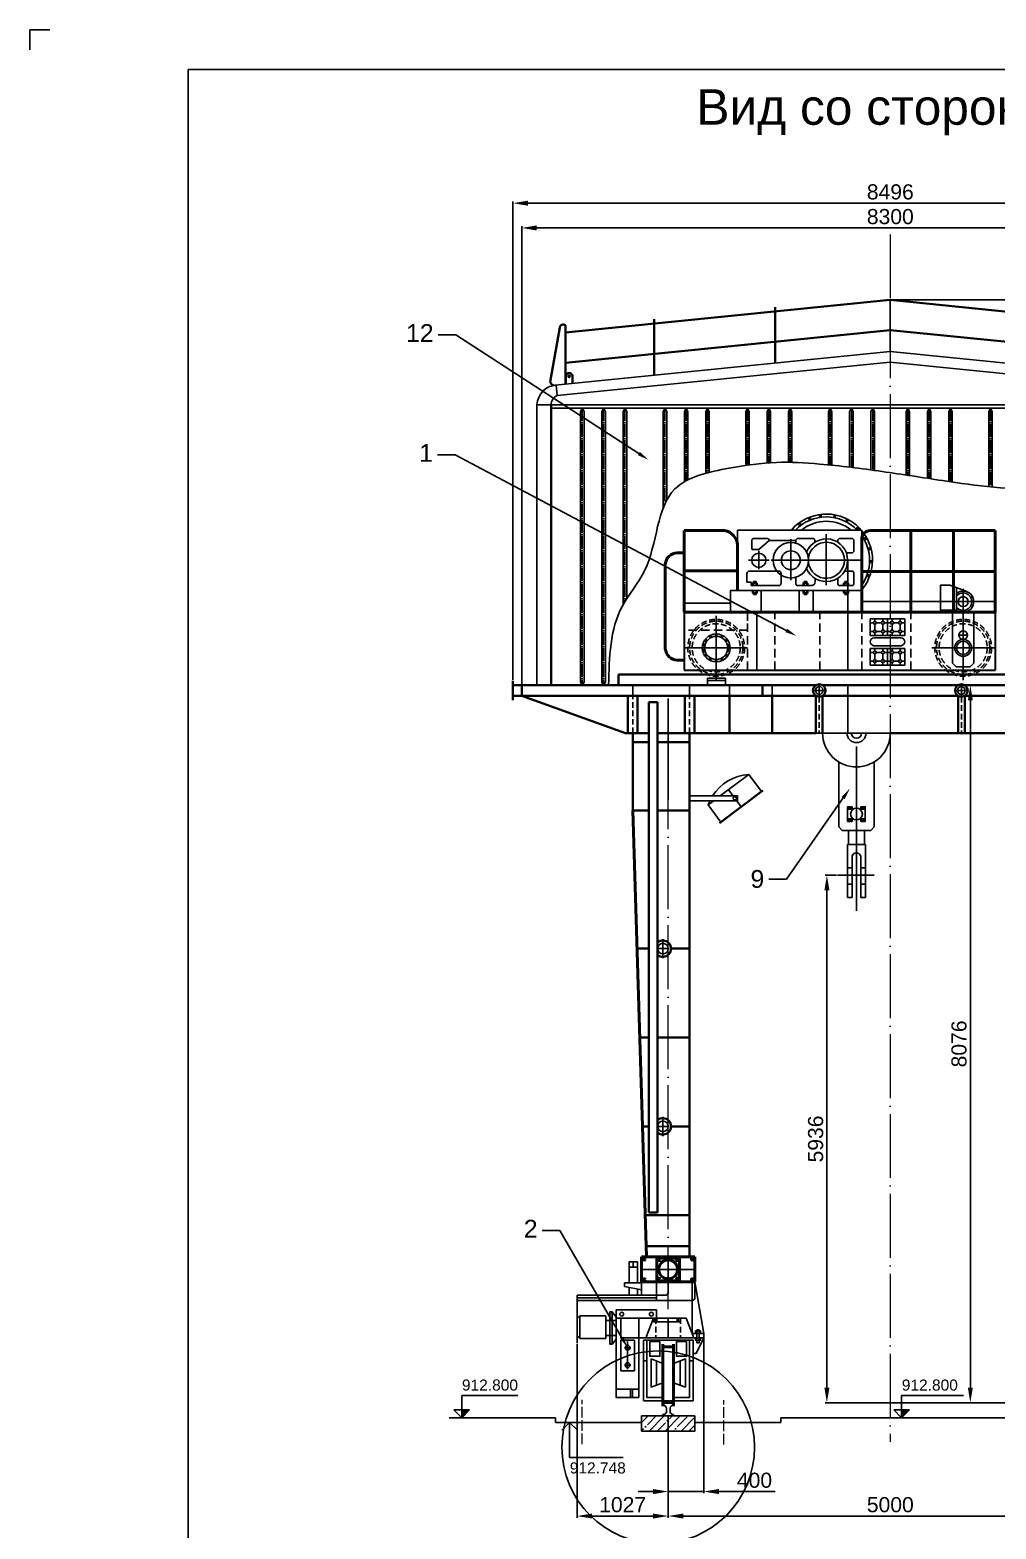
# Model space of a CAD drawing. Header units: millimetres. Extents: x 155577 to 993706, y -295114 to -113927.
# Drawn here: x 250467 to 261342, y -271843 to -254971 of the extents above; entities that cross this region are included whole.
import ezdxf
from ezdxf import colors
from ezdxf.entities.mleader import LeaderData, LeaderLine
from ezdxf.math import Vec2, Vec3

# ---------------------------------------------------------------- set-up
doc = ezdxf.new("R2010")
doc.units = ezdxf.units.MM
doc.linetypes.add('ACAD_ISO04W100', pattern=[30, 24, -3, 0, -3])
doc.linetypes.add('штриховая2', pattern=[9.525, 6.35, -3.175])
doc.layers.add('ось', color=160, linetype='Continuous', lineweight=15)
doc.layers.add('размер', color=84, linetype='Continuous', lineweight=18)
doc.styles.get("Standard").update_dxf_attribs({"font": 'arial.ttf'})
doc.dimstyles.new('ISO-25', dxfattribs={"dimtxt": 170, "dimasz": 170, "dimexe": 20, "dimexo": 10, "dimgap": 40, "dimtad": 1, "dimtxsty": 'Standard', "dimcen": 2.5, "dimadec": 0, "dimazin": 0, "dimtfac": 1, "dimtmove": 0, "dimatfit": 3, "dimfxl": 0, "dimarcsym": 0})

# ---------------------------------------------------------------- blocks, each defined once
blk = doc.blocks.new('дв подъема')
at = {"lineweight": 30}
for p, q in [((122613, 19245), (124007, 19245)), ((122613, 18565), (122613, 19245)), ((124013, 19237), (124013, 18565)), ((122533, 18565), (122533, 18325)), ((124013, 18565), (122613, 18565)), ((122878, 18565), (122878, 18325)), ((123307, 18565), (123307, 18325)), ((123465, 18565), (123465, 18325)), ((124013, 18325), (124013, 18565)), ((122533, 18325), (124013, 18325))]:
    blk.add_line(p, q, dxfattribs=at)
for p, q in [((122773, 19128), (122773, 19036)), ((122949, 19149), (122793, 19149)), ((122853, 19027), (122970, 19128)), ((122970, 19128), (122970, 19136)), ((123268, 19128), (122970, 19128)), ((123213, 19144), (123213, 18682)), ((123268, 19128), (123268, 19097)), ((123462, 19151), (123292, 19151)), ((123485, 19108), (123485, 19128)), ((123613, 19197), (123613, 18625)), ((123742, 19108), (123742, 19128)), ((123765, 19151), (123900, 19151)), ((123924, 19128), (123924, 19011)), ((122968, 18905), (122737, 18905)), ((122781, 19027), (122853, 19027)), ((122853, 19012), (122853, 18803)), ((124013, 18905), (122992, 18905)), ((123900, 18987), (123839, 18987)), ((122718, 18657), (122718, 18755)), ((123079, 18783), (122748, 18783)), ((123103, 18643), (123103, 18759)), ((123900, 18783), (123820, 18783)), ((123924, 18643), (123924, 18759)), ((122613, 18565), (122533, 18565)), ((122767, 18657), (122718, 18657)), ((122767, 18619), (122767, 18657)), ((122767, 18619), (123079, 18619)), ((123268, 18643), (123268, 18712)), ((123447, 18619), (123292, 18619)), ((123487, 18662), (123487, 18701)), ((123742, 18643), (123742, 18702)), ((123765, 18619), (123900, 18619))]:
    blk.add_line(p, q)
for points in [[(122836, 18647), (122781, 18647), (122781, 18619), (122836, 18619)], [(122836, 18565), (122781, 18565), (122781, 18537), (122836, 18537)], [(123406, 18647), (123351, 18647), (123351, 18619), (123406, 18619)], [(123406, 18565), (123351, 18565), (123351, 18537), (123406, 18537)], [(123863, 18647), (123808, 18647), (123808, 18619), (123863, 18619)], [(123863, 18565), (123808, 18565), (123808, 18537), (123863, 18537)]]:
    blk.add_lwpolyline(points, close=True)
for points in [[(122822, 18619), (122822, 18665), (122795, 18665), (122795, 18619)], [(122795, 18565), (122795, 18520), (122822, 18520), (122822, 18565)], [(123392, 18619), (123392, 18665), (123365, 18665), (123365, 18619)], [(123365, 18565), (123365, 18520), (123392, 18520), (123392, 18565)], [(123849, 18619), (123849, 18665), (123822, 18665), (123822, 18619)], [(123822, 18565), (123822, 18520), (123849, 18520), (123849, 18565)]]:
    blk.add_lwpolyline(points)
for centre, radius in [((123546, 19404), 10.5), ((123707, 19399), 10.5), ((123314, 19308), 10.5), ((123427, 19369), 10.5), ((123846, 19352), 10.5), ((123964, 19264), 10.5), ((123213, 18905), 200), ((124053, 19150), 10.5), ((122853, 18905), 80), ((123213, 18905), 106), ((124100, 19034), 10.5), ((124119, 18889), 10.5), ((124088, 18730), 10.5)]:
    blk.add_circle(centre, radius)
for centre, radius, start, end in [((123613, 18905), 520, 320.2849, 139.1678), ((123613, 18905), 487, 44.3085, 135.6915), ((123613, 18905), 439, 50.7184, 129.2816), ((122798, 19125), 25, 102.8765, 172.6784), ((122947, 19122), 26.7, 31.5106, 86.3998), ((123294, 19126), 25.3, 94.3606, 176.3233), ((123613, 18905), 240, 202.3316, 157.6684), ((123613, 18905), 203, 186.9321, 173.0679), ((123460, 19126), 25.3, 3.6767, 85.6394), ((123767, 19126), 25.3, 94.3606, 176.3233), ((123898, 19126), 25.3, 3.6767, 85.6394), ((123613, 18905), 487, 325.2644, 34.7356), ((122784, 19038), 11.2, 192.1008, 254.6833), ((123898, 19013), 25.3, 274.3606, 356.3233), ((122749, 18752), 31, 91.9626, 174.6968), ((123077, 18758), 25.3, 3.6767, 94.3606), ((123898, 18758), 25.3, 3.6767, 94.3606), ((123077, 18644), 25.3, 274.3606, 356.3233), ((123294, 18644), 25.3, 183.6767, 265.6394), ((123446, 18660), 40.7, 271.5182, 2.7043), ((123767, 18644), 25.3, 183.6767, 265.6394), ((123898, 18644), 25.3, 274.3606, 356.3233)]:
    blk.add_arc(centre, radius, start, end)
blk = doc.blocks.new('*D74')
at = {"layer": 'Defpoints', "color": 0, "transparency": 16777216}
for p in [(260152, -258009), (264947, -258009), (263428, -270421)]:
    blk.add_point(p, dxfattribs=at)
at = {"layer": 'размер', "color": 0, "lineweight": -2, "transparency": 16777216}
for p, q in [((260162, -258009), (264967, -258009)), ((264947, -270251), (264947, -258179)), ((263438, -270421), (264967, -270421))]:
    blk.add_line(p, q, dxfattribs=at)
at = {"layer": 'размер', "color": 0, "transparency": 16777216}
for points in [[(264919, -258179), (264975, -258179), (264947, -258009)], [(264919, -270251), (264975, -270251), (264947, -270421)]]:
    blk.add_solid(points, dxfattribs=at)
at = {"layer": 'размер', "color": 0, "transparency": 16777216, "insert": (264822, -264215), "char_height": 170, "attachment_point": 5, "rotation": 90}
blk.add_mtext('12412', dxfattribs=at)
blk = doc.blocks.new('*D75')
at = {"layer": 'Defpoints', "color": 0, "transparency": 16777216}
for p in [(260914, -262345), (261053, -270421), (264250, -270421)]:
    blk.add_point(p, dxfattribs=at)
at = {"layer": 'размер', "color": 0, "lineweight": -2, "transparency": 16777216}
for p, q in [((260924, -262345), (261073, -262345)), ((261053, -262515), (261053, -270251)), ((264240, -270421), (261033, -270421))]:
    blk.add_line(p, q, dxfattribs=at)
at = {"layer": 'размер', "color": 0, "transparency": 16777216}
for points in [[(261025, -262515), (261081, -262515), (261053, -262345)], [(261025, -270251), (261081, -270251), (261053, -270421)]]:
    blk.add_solid(points, dxfattribs=at)
at = {"layer": 'размер', "color": 0, "transparency": 16777216, "insert": (260926, -266383), "char_height": 170, "attachment_point": 5, "rotation": 90}
blk.add_mtext('8076', dxfattribs=at)
blk = doc.blocks.new('*D76')
at = {"layer": 'Defpoints', "color": 0, "transparency": 16777216}
for p in [(259557, -264485), (259438, -270421), (262593, -270421)]:
    blk.add_point(p, dxfattribs=at)
at = {"layer": 'размер', "color": 0, "lineweight": -2, "transparency": 16777216}
for p, q in [((259547, -264485), (259418, -264485)), ((259438, -264655), (259438, -270251)), ((262583, -270421), (259418, -270421))]:
    blk.add_line(p, q, dxfattribs=at)
at = {"layer": 'размер', "color": 0, "transparency": 16777216}
for points in [[(259410, -264655), (259467, -264655), (259438, -264485)], [(259410, -270251), (259467, -270251), (259438, -270421)]]:
    blk.add_solid(points, dxfattribs=at)
at = {"layer": 'размер', "color": 0, "transparency": 16777216, "insert": (259312, -267453), "char_height": 170, "attachment_point": 5, "rotation": 90}
blk.add_mtext('5936', dxfattribs=at)
blk = doc.blocks.new('*D77')
at = {"layer": 'Defpoints', "color": 0, "transparency": 16777216}
for p in [(258052, -269691), (257652, -270571), (258052, -271421)]:
    blk.add_point(p, dxfattribs=at)
at = {"layer": 'размер', "color": 0, "lineweight": -2, "transparency": 16777216}
for p, q in [((258052, -269701), (258052, -271441)), ((257652, -270581), (257652, -271441)), ((257482, -271421), (257312, -271421)), ((257652, -271421), (258052, -271421)), ((258222, -271421), (258854, -271421))]:
    blk.add_line(p, q, dxfattribs=at)
at = {"layer": 'размер', "color": 0, "transparency": 16777216}
for points in [[(257482, -271393), (257482, -271450), (257652, -271421)], [(258222, -271393), (258222, -271450), (258052, -271421)]]:
    blk.add_solid(points, dxfattribs=at)
at = {"layer": 'размер', "color": 0, "transparency": 16777216, "insert": (258623, -271295), "char_height": 170, "attachment_point": 5}
blk.add_mtext('400', dxfattribs=at)
blk = doc.blocks.new('*D56')
at = {"layer": 'Defpoints', "color": 0, "transparency": 16777216}
for p in [(256625, -269749), (257652, -270571), (256625, -271697)]:
    blk.add_point(p, dxfattribs=at)
at = {"layer": 'размер', "color": 0, "lineweight": -2, "transparency": 16777216}
for p, q in [((256625, -269759), (256625, -271717)), ((257652, -270581), (257652, -271717)), ((257482, -271697), (256795, -271697))]:
    blk.add_line(p, q, dxfattribs=at)
at = {"layer": 'размер', "color": 0, "transparency": 16777216}
for points in [[(256795, -271669), (256795, -271725), (256625, -271697)], [(257482, -271669), (257482, -271725), (257652, -271697)]]:
    blk.add_solid(points, dxfattribs=at)
at = {"layer": 'размер', "color": 0, "transparency": 16777216, "insert": (257139, -271570), "char_height": 170, "attachment_point": 5}
blk.add_mtext('1027', dxfattribs=at)
blk = doc.blocks.new('*D78')
at = {"layer": 'Defpoints', "color": 0, "transparency": 16777216}
for p in [(262652, -270571), (257652, -271399), (262652, -271697)]:
    blk.add_point(p, dxfattribs=at)
at = {"layer": 'размер', "color": 0, "lineweight": -2, "transparency": 16777216}
for p, q in [((262652, -270581), (262652, -271717)), ((257652, -271409), (257652, -271717)), ((257822, -271697), (262482, -271697))]:
    blk.add_line(p, q, dxfattribs=at)
at = {"layer": 'размер', "color": 0, "transparency": 16777216}
for points in [[(257822, -271669), (257822, -271725), (257652, -271697)], [(262482, -271669), (262482, -271725), (262652, -271697)]]:
    blk.add_solid(points, dxfattribs=at)
at = {"layer": 'размер', "color": 0, "transparency": 16777216, "insert": (260152, -271570), "char_height": 170, "attachment_point": 5}
blk.add_mtext('5000', dxfattribs=at)
blk = doc.blocks.new('*D57')
at = {"layer": 'Defpoints', "color": 0, "transparency": 16777216}
for p in [(264400, -256920), (255904, -262295), (264400, -262295)]:
    blk.add_point(p, dxfattribs=at)
at = {"layer": 'размер', "color": 0, "lineweight": -2, "transparency": 16777216}
for p, q in [((255904, -262285), (255904, -256900)), ((256074, -256920), (264230, -256920)), ((264400, -262285), (264400, -256900))]:
    blk.add_line(p, q, dxfattribs=at)
at = {"layer": 'размер', "color": 0, "transparency": 16777216}
for points in [[(256074, -256892), (256074, -256949), (255904, -256920)], [(264230, -256892), (264230, -256949), (264400, -256920)]]:
    blk.add_solid(points, dxfattribs=at)
at = {"layer": 'размер', "color": 0, "transparency": 16777216, "insert": (260152, -256794), "char_height": 170, "attachment_point": 5}
blk.add_mtext('8496', dxfattribs=at)
blk = doc.blocks.new('*D80')
at = {"layer": 'Defpoints', "color": 0, "transparency": 16777216}
for p in [(264302, -257199), (256002, -262345), (264302, -262405)]:
    blk.add_point(p, dxfattribs=at)
at = {"layer": 'размер', "color": 0, "lineweight": -2, "transparency": 16777216}
for p, q in [((256002, -262335), (256002, -257179)), ((256172, -257199), (264132, -257199)), ((264302, -262395), (264302, -257179))]:
    blk.add_line(p, q, dxfattribs=at)
at = {"layer": 'размер', "color": 0, "transparency": 16777216}
for points in [[(256172, -257170), (256172, -257227), (256002, -257199)], [(264132, -257170), (264132, -257227), (264302, -257199)]]:
    blk.add_solid(points, dxfattribs=at)
at = {"layer": 'размер', "color": 0, "transparency": 16777216, "insert": (260152, -257072), "char_height": 170, "attachment_point": 5}
blk.add_mtext('8300', dxfattribs=at)
blk = doc.blocks.new('A4')
at = {"color": 4}
for q in [(839180.34, -1945.62), (839182.84, -1943.12)]:
    blk.add_line((839180.34, -1943.12), q, dxfattribs=at)
for q in [(839200.34, -2235.12), (839385.34, -1948.12)]:
    blk.add_line((839200.34, -1948.12), q)

msp = doc.modelspace()

# ---------------------------------------------------------------- hatches: boundary and pattern name
for points in [[(259721.853, -263713.096), (259671.601, -263713.096), (259671.601, -263740.386), (259721.853, -263740.386)], [(259870.49, -263713.096), (259820.239, -263713.096), (259820.239, -263740.386), (259870.49, -263740.386)], [(259721.853, -263851.099), (259671.601, -263851.099), (259671.601, -263878.389), (259721.853, -263878.389)], [(259870.49, -263851.099), (259820.239, -263851.099), (259820.239, -263878.389), (259870.49, -263878.389)], [(256993.019, -269762.263), (257022.499, -269762.263), (257022.499, -269399.367), (256993.019, -269399.367)], [(255327.013, -270590.815), (255415.402, -270502.427), (255327.013, -270502.427)], [(260278.875, -270590.815), (260367.263, -270502.427), (260278.875, -270502.427)]]:
    msp.add_hatch(color=256).paths.add_polyline_path(points)
h = msp.add_hatch()
h.set_pattern_fill('ANSI35', color=256, scale=20, style=0)
h.set_pattern_definition([(45, (-7500, 5472.79), (-89.80256, 89.80256), []), (45, (-7410.2, 5472.79), (-89.80256, 89.80256), [158.75, -31.75, 0, -31.75])])
h.paths.add_polyline_path([(257352.121, -270570.815), (257352.121, -270740.815), (257952.121, -270740.815), (257952.121, -270570.815)])

# ---------------------------------------------------------------- linework, layer by layer
at = {"lineweight": 40}
for p, q in [((256494.121, -258376.638), (260152.121, -258008.815)), ((258854.121, -258716.638), (258854.121, -258089.333)), ((263810.121, -258376.638), (260152.121, -258008.815)), ((256494.121, -258716.638), (256494.121, -258294.484)), ((257494.121, -258856.085), (257494.121, -258226.085)), ((256324.128, -258930.775), (256430.145, -258321.033)), ((256494.121, -258716.638), (260152.121, -258348.815)), ((263810.121, -258716.638), (260152.121, -258348.815)), ((256494.121, -258956.638), (256494.121, -258716.638)), ((256499.306, -258956.117), (256499.306, -258865.094)), ((256574.069, -258948.599), (256574.069, -258872.437)), ((256334.121, -262344.815), (256334.121, -259188.815)), ((255904.121, -262294.815), (255904.121, -262514.815)), ((259314.272, -262344.815), (255904.121, -262344.815)), ((256002.121, -262344.815), (256002.121, -262464.815)), ((257092.121, -262344.815), (257092.121, -262224.815)), ((257092.121, -262224.815), (262583.242, -262224.815)), ((258713.67, -262464.815), (258713.67, -262344.815)), ((260152.121, -262344.815), (259389.971, -262344.815)), ((260152.121, -262344.815), (260914.272, -262344.815)), ((260989.971, -262344.815), (264400.121, -262344.815)), ((259314.272, -262464.815), (255904.121, -262464.815)), ((257172.121, -262884.815), (256002.121, -262464.815)), ((257197.121, -262884.815), (257197.121, -262464.815)), ((257307.121, -262884.815), (257307.121, -262464.815)), ((257837.121, -262884.815), (257837.121, -262464.815)), ((257947.121, -262884.815), (257947.121, -262464.815)), ((258342.254, -262464.815), (258342.254, -262884.815)), ((258823.435, -262464.815), (258823.435, -262884.815)), ((259314.272, -262464.815), (259314.272, -262884.815)), ((260152.121, -262464.815), (259389.971, -262464.815)), ((259389.971, -262464.815), (259389.971, -262884.815)), ((260152.121, -262464.815), (260914.272, -262464.815)), ((260152.121, -262464.815), (260914.272, -262464.815)), ((260914.272, -262464.815), (260914.272, -262884.815)), ((260989.971, -262464.815), (264400.121, -262464.815)), ((260989.971, -262464.815), (260989.971, -262884.815)), ((257532.121, -262534.653), (257432.121, -262534.653)), ((257432.121, -262534.653), (257432.121, -268280.901)), ((257532.121, -268280.901), (257532.121, -262534.653)), ((257172.121, -262884.815), (257432.121, -262884.815)), ((257252.121, -263754.815), (257252.121, -262884.815)), ((257252.121, -262984.815), (257432.121, -262984.815)), ((257532.121, -262884.815), (259314.272, -262884.815)), ((257532.121, -262984.815), (257892.121, -262984.815)), ((257892.121, -268780.815), (257892.121, -262884.815)), ((262772.121, -262884.815), (260152.121, -262884.815)), ((258717.105, -263530.953), (258230.44, -263896.944)), ((257432.121, -263754.815), (257252.121, -263754.815)), ((257892.121, -263754.815), (257532.121, -263754.815)), ((257300.22, -265310.815), (257432.121, -265310.815)), ((257684.316, -265310.815), (257892.121, -265310.815)), ((257331.132, -266310.815), (257432.121, -266310.815)), ((257331.132, -266310.815), (257432.121, -266310.815)), ((257532.121, -266310.815), (257892.121, -266310.815)), ((257532.121, -266310.815), (257892.121, -266310.815)), ((257362.044, -267310.815), (257432.121, -267310.815)), ((257362.044, -267310.815), (257432.121, -267310.815)), ((257684.316, -267310.815), (257892.121, -267310.815)), ((257684.316, -267310.815), (257892.121, -267310.815)), ((257392.956, -268310.815), (257892.121, -268310.815)), ((257432.121, -268280.901), (257532.121, -268280.901)), ((257892.121, -268660.815), (257403.775, -268660.815)), ((257892.121, -268660.815), (257403.775, -268660.815))]:
    msp.add_line(p, q, dxfattribs=at)
for p, q in [((260152.121, -258348.815), (260152.121, -258008.815)), ((260152.121, -258348.815), (260152.121, -258008.815)), ((260152.121, -258588.815), (260152.121, -258348.815)), ((260152.121, -258588.815), (260152.121, -258348.815)), ((256378.888, -258968.225), (260152.121, -258588.815)), ((263925.355, -258968.225), (260152.121, -258588.815)), ((256401.794, -259085.922), (260152.121, -258708.815)), ((263902.448, -259085.922), (260152.121, -258708.815)), ((256401.794, -259085.922), (256389.848, -258967.123)), ((256334.036, -259188.815), (256169.886, -259188.815)), ((256174.121, -262344.815), (256174.121, -259188.815)), ((256334.121, -259188.815), (260152.121, -259188.815)), ((256334.121, -259228.815), (260152.121, -259228.815)), ((256684.349, -259228.815), (256664.349, -259263.77)), ((256664.349, -259263.77), (256664.349, -262309.86)), ((256684.349, -259228.815), (256704.349, -259263.77)), ((256704.349, -259263.77), (256704.349, -262309.86)), ((256924.349, -259228.815), (256904.349, -259263.77)), ((256904.349, -259263.77), (256904.349, -262309.86)), ((256924.349, -259228.815), (256944.349, -259263.77)), ((256944.349, -259263.77), (256944.349, -262309.86)), ((257164.349, -259228.815), (257144.349, -259263.77)), ((257144.349, -259263.77), (257144.349, -261438.295)), ((257164.349, -259228.815), (257184.349, -259263.77)), ((257184.349, -259263.77), (257184.349, -261372.601)), ((257614.349, -259228.815), (257594.349, -259263.77)), ((257594.349, -259263.77), (257594.349, -260353.583)), ((257614.349, -259228.815), (257634.349, -259263.77)), ((257634.349, -259263.77), (257634.349, -260264.51)), ((257854.349, -259228.815), (257834.349, -259263.77)), ((257834.349, -259263.77), (257834.349, -260053.638)), ((257854.349, -259228.815), (257874.349, -259263.77)), ((257874.349, -259263.77), (257874.349, -260031.931)), ((258094.349, -259228.815), (258074.349, -259263.77)), ((258074.349, -259263.77), (258074.349, -259958.439)), ((258094.349, -259228.815), (258114.349, -259263.77)), ((258114.349, -259263.77), (258114.349, -259948.056)), ((258544.349, -259228.815), (258524.349, -259263.77)), ((258524.349, -259263.77), (258524.349, -259871.596)), ((258544.349, -259228.815), (258564.349, -259263.77)), ((258564.349, -259263.77), (258564.349, -259865.821)), ((258784.349, -259228.815), (258764.349, -259263.77)), ((258764.349, -259263.77), (258764.349, -259843.658)), ((258784.349, -259228.815), (258804.349, -259263.77)), ((258804.349, -259263.77), (258804.349, -259840.846)), ((259024.349, -259228.815), (259004.349, -259263.77)), ((259004.349, -259263.77), (259004.349, -259827.718)), ((259024.349, -259228.815), (259044.349, -259263.77)), ((259044.349, -259263.77), (259044.349, -259827.98)), ((259474.349, -259228.815), (259454.349, -259263.77)), ((259454.349, -259263.77), (259454.349, -259867.976)), ((259474.349, -259228.815), (259494.349, -259263.77)), ((259494.349, -259263.77), (259494.349, -259872.653)), ((259714.349, -259228.815), (259694.349, -259263.77)), ((259694.349, -259263.77), (259694.349, -259895.696)), ((259714.349, -259228.815), (259734.349, -259263.77)), ((259734.349, -259263.77), (259734.349, -259900.309)), ((259954.349, -259228.815), (259934.349, -259263.77)), ((259934.349, -259263.77), (259934.349, -259923.983)), ((259954.349, -259228.815), (259974.349, -259263.77)), ((259974.349, -259263.77), (259974.349, -259928.916)), ((263970.121, -259188.815), (260152.121, -259188.815)), ((263970.121, -259228.815), (260152.121, -259228.815)), ((260349.893, -259228.815), (260329.893, -259263.77)), ((260329.893, -259263.77), (260329.893, -259977.299)), ((260349.893, -259228.815), (260369.893, -259263.77)), ((260369.893, -259263.77), (260369.893, -259983.246)), ((260589.893, -259228.815), (260569.893, -259263.77)), ((260569.893, -259263.77), (260569.893, -260014.315)), ((260589.893, -259228.815), (260609.893, -259263.77)), ((260609.893, -259263.77), (260609.893, -260020.776)), ((260829.893, -259228.815), (260809.893, -259263.77)), ((260809.893, -259263.77), (260809.893, -260054.14)), ((260829.893, -259228.815), (260849.893, -259263.77)), ((260849.893, -259263.77), (260849.893, -260060.939)), ((261279.893, -259228.815), (261259.893, -259263.77)), ((261259.893, -259263.77), (261259.893, -260110.969)), ((261279.893, -259228.815), (261299.893, -259263.77)), ((261299.893, -259263.77), (261299.893, -260114.968)), ((259672.123, -260939.085), (259672.123, -262174.815)), ((261012.249, -261291.723), (260823.483, -261220.569)), ((260972.121, -262287.99), (260972.121, -261259.266)), ((259832.121, -261524.815), (259832.121, -261404.815)), ((259832.121, -261404.815), (261332.121, -261404.815)), ((258192.121, -262287.99), (258192.121, -261562.941)), ((259926.287, -261642.979), (259960.923, -261642.979)), ((259977.736, -261599.094), (259977.736, -261626.166)), ((259977.736, -261659.791), (259977.736, -261723.589)), ((259994.548, -261642.979), (260052.317, -261642.979)), ((260069.129, -261599.094), (260069.129, -261626.166)), ((260069.129, -261659.791), (260069.129, -261723.589)), ((260085.941, -261642.979), (260154.518, -261642.979)), ((260120.23, -261599.094), (260120.23, -261784.285)), ((260171.33, -261599.094), (260171.33, -261626.166)), ((260171.33, -261659.791), (260171.33, -261723.589)), ((260188.143, -261642.979), (260245.912, -261642.979)), ((260262.724, -261599.094), (260262.724, -261626.166)), ((260262.724, -261659.791), (260262.724, -261723.589)), ((260279.536, -261642.979), (260314.173, -261642.979)), ((260852.121, -261524.815), (260852.121, -262096.949)), ((261092.121, -261524.815), (261092.121, -262096.949)), ((259926.287, -261740.401), (259960.923, -261740.401)), ((259977.736, -261757.213), (259977.736, -261784.285)), ((259994.548, -261740.401), (260052.317, -261740.401)), ((260069.129, -261757.213), (260069.129, -261784.285)), ((260085.941, -261740.401), (260154.518, -261740.401)), ((260171.33, -261757.213), (260171.33, -261784.285)), ((260188.143, -261740.401), (260245.912, -261740.401)), ((260262.724, -261757.213), (260262.724, -261784.285)), ((260279.536, -261740.401), (260314.173, -261740.401)), ((260923.565, -261781.008), (261020.677, -261781.008)), ((257838.407, -261924.815), (258545.836, -261924.815)), ((259926.287, -261976.887), (259960.923, -261976.887)), ((259977.736, -261933.003), (259977.736, -261960.075)), ((259977.736, -261993.7), (259977.736, -262057.497)), ((259994.548, -261976.887), (260052.317, -261976.887)), ((260069.129, -261933.003), (260069.129, -261960.075)), ((260069.129, -261993.7), (260069.129, -262057.497)), ((260085.941, -261976.887), (260154.518, -261976.887)), ((260120.23, -261933.003), (260120.23, -262118.194)), ((260171.33, -261933.003), (260171.33, -261960.075)), ((260171.33, -261993.7), (260171.33, -262057.497)), ((260188.143, -261976.887), (260245.912, -261976.887)), ((260262.724, -261933.003), (260262.724, -261960.075)), ((260262.724, -261993.7), (260262.724, -262057.497)), ((260279.536, -261976.887), (260314.173, -261976.887)), ((260618.407, -261924.815), (261325.836, -261924.815)), ((261092.121, -261924.815), (261092.121, -262096.949)), ((259926.287, -262074.31), (259960.923, -262074.31)), ((259977.736, -262091.122), (259977.736, -262118.194)), ((259994.548, -262074.31), (260052.317, -262074.31)), ((260069.129, -262091.122), (260069.129, -262118.194)), ((260085.941, -262074.31), (260154.518, -262074.31)), ((260171.33, -262091.122), (260171.33, -262118.194)), ((260188.143, -262074.31), (260245.912, -262074.31)), ((260262.724, -262091.122), (260262.724, -262118.194)), ((260279.536, -262074.31), (260314.173, -262074.31)), ((260892.121, -262136.949), (260852.121, -262096.949)), ((260892.121, -262136.949), (261052.121, -262136.949)), ((261052.121, -262136.949), (261092.121, -262096.949)), ((256684.349, -262344.815), (256664.349, -262309.86)), ((256684.349, -262344.815), (256704.349, -262309.86)), ((256924.349, -262344.815), (256904.349, -262309.86)), ((256924.349, -262344.815), (256944.349, -262309.86)), ((257252.121, -262464.815), (257252.121, -262344.815)), ((257892.121, -262464.815), (257892.121, -262344.815)), ((258342.254, -262464.815), (258342.254, -262344.815)), ((258823.435, -262464.815), (258823.435, -262344.815)), ((259352.121, -262464.815), (259352.121, -262333.875)), ((259672.123, -262344.815), (259672.123, -262884.815)), ((260952.121, -262464.815), (260952.121, -262328.635)), ((259277.181, -262404.815), (259427.062, -262404.815)), ((260152.121, -262464.815), (259389.971, -262464.815)), ((261027.062, -262404.815), (260877.181, -262404.815)), ((257192.121, -262884.815), (257312.121, -262884.815)), ((259314.272, -262884.815), (260152.121, -262884.815)), ((259389.971, -262884.815), (259389.971, -262884.815)), ((259771.046, -263034.815), (259771.046, -264885.231)), ((260989.971, -262884.815), (260152.121, -262884.815)), ((260914.272, -262884.815), (260914.272, -262884.815)), ((259571.046, -263939.413), (259571.046, -263209.189)), ((259971.046, -263939.413), (259971.046, -263209.189)), ((258329.633, -263522.283), (258381.916, -263591.804)), ((258422.383, -263645.615), (258473.772, -263713.948)), ((259671.601, -263740.386), (259721.853, -263740.386)), ((259671.601, -263851.099), (259721.853, -263851.099)), ((259820.239, -263740.386), (259870.49, -263740.386)), ((259820.239, -263851.099), (259870.49, -263851.099)), ((259611.046, -263979.413), (259571.046, -263939.413)), ((259611.046, -263979.413), (259931.046, -263979.413)), ((259679.945, -263979.413), (259679.945, -264136.658)), ((259679.945, -263979.413), (259862.146, -263979.413)), ((259679.945, -263979.413), (259862.146, -263979.413)), ((259862.146, -263979.413), (259862.146, -264136.658)), ((259931.046, -263979.413), (259971.046, -263939.413)), ((259871.046, -264136.658), (259671.046, -264136.658)), ((259671.046, -264136.658), (259671.046, -264736.658)), ((259871.046, -264736.658), (259871.046, -264136.658)), ((259721.046, -264736.658), (259721.046, -264283.049)), ((259821.046, -264736.658), (259821.046, -264283.049)), ((259556.974, -264484.815), (259955.493, -264484.815)), ((259571.786, -264484.815), (259970.306, -264484.815)), ((259671.046, -264400.215), (259721.046, -264400.215)), ((259671.046, -264400.215), (259721.046, -264400.215)), ((259821.046, -264400.215), (259871.046, -264400.215)), ((259671.046, -264584.291), (259721.046, -264584.291)), ((259671.046, -264584.291), (259721.046, -264584.291)), ((259821.046, -264584.291), (259871.046, -264584.291)), ((259671.046, -264736.658), (259721.046, -264736.658)), ((259671.046, -264736.658), (259721.046, -264736.658)), ((259821.046, -264736.658), (259871.046, -264736.658)), ((257592.146, -265202.107), (257592.146, -265419.523)), ((257592.146, -265202.107), (257592.146, -265419.523)), ((257522.392, -265310.815), (257661.9, -265310.815)), ((257592.121, -267202.107), (257592.121, -267419.523)), ((257522.367, -267310.815), (257661.875, -267310.815)), ((257211.005, -268894.098), (257306.551, -268894.098)), ((257258.778, -268837.304), (257258.778, -268894.098)), ((257352.121, -268920.815), (257952.121, -268920.815)), ((257652.121, -268780.815), (257652.121, -269060.815)), ((257352.121, -269070.815), (257159.141, -269070.815)), ((257159.141, -269070.815), (257159.141, -269114.043)), ((257352.121, -269060.815), (257352.121, -269210.815)), ((257520.171, -269270.815), (257520.171, -269060.815)), ((257652.121, -269060.815), (257652.121, -269186.142)), ((257920.121, -269640.815), (257920.121, -269060.815)), ((258052.121, -269640.815), (257952.121, -269060.815)), ((257952.121, -269060.815), (257952.121, -269235.549)), ((257159.141, -269114.043), (257352.121, -269150.453)), ((257520.171, -269210.815), (257617.087, -269210.815)), ((257520.171, -269270.815), (257924.257, -269270.815)), ((257194.574, -269732.818), (257194.574, -270042.702)), ((257372.121, -269690.815), (257652.121, -269690.815)), ((257372.121, -270400.815), (257372.121, -269717.893)), ((257372.121, -269717.893), (257652.121, -269717.893)), ((257412.121, -269717.893), (257412.121, -270360.815)), ((257932.121, -269717.893), (257652.121, -269717.893)), ((257892.121, -269717.893), (257892.121, -270360.815)), ((257920.121, -269640.815), (258052.121, -269640.815)), ((257932.121, -269690.815), (257932.121, -269670.815)), ((257932.121, -269690.815), (257932.121, -269670.815)), ((257932.121, -270400.815), (257932.121, -269717.893)), ((258052.121, -269690.815), (257964.757, -269867.893)), ((258052.121, -269690.815), (258052.121, -269640.815)), ((257158.022, -269801.782), (257230.78, -269801.782)), ((257372.121, -269950.892), (257412.121, -269950.892)), ((257592.121, -269980.74), (257459.042, -269929.196)), ((257459.042, -269929.196), (257459.042, -270247.289)), ((257519.635, -269952.664), (257519.635, -270223.821)), ((257592.121, -269790.815), (257592.121, -270420.815)), ((257712.121, -269980.74), (257845.2, -269929.196)), ((257784.608, -269952.664), (257784.608, -270223.821)), ((257845.2, -269929.196), (257845.2, -270247.289)), ((257932.121, -269950.892), (257892.121, -269950.892)), ((257964.757, -269867.893), (257932.121, -269867.893)), ((257158.022, -269998.784), (257230.78, -269998.784)), ((257712.121, -269980.74), (257712.121, -270195.745)), ((257592.121, -270195.745), (257459.042, -270247.289)), ((257712.121, -270195.745), (257845.2, -270247.289)), ((255327.013, -270590.815), (255327.013, -270340.815)), ((255327.013, -270340.815), (255959.601, -270340.815)), ((257372.121, -270400.815), (257932.121, -270400.815)), ((257412.121, -270360.815), (257592.121, -270360.815)), ((257592.121, -270420.815), (257592.121, -270443.209)), ((257712.121, -270360.815), (257892.121, -270360.815)), ((257712.121, -270420.815), (257712.121, -270443.209)), ((260278.875, -270590.815), (260278.875, -270340.815)), ((260278.875, -270340.815), (260975.02, -270340.815)), ((256383.121, -270590.815), (255185.582, -270590.815)), ((255238.625, -270502.427), (255327.013, -270502.427)), ((255238.625, -270502.427), (255327.013, -270590.815)), ((255327.013, -270590.815), (255415.402, -270502.427)), ((255415.402, -270502.427), (255327.013, -270502.427)), ((256383.121, -270642.815), (256383.121, -270590.815)), ((257592.121, -270555.815), (257592.121, -270570.815)), ((257592.121, -270570.815), (257712.121, -270570.815)), ((257632.121, -270480.864), (257632.121, -270526.676)), ((257672.121, -270480.864), (257672.121, -270526.676)), ((257712.121, -270555.815), (257712.121, -270570.815)), ((258921.121, -270642.815), (258921.121, -270590.815)), ((258921.121, -270590.815), (262352.121, -270590.815)), ((260190.486, -270502.427), (260278.875, -270502.427)), ((260190.486, -270502.427), (260278.875, -270590.815)), ((260278.875, -270590.815), (260367.263, -270502.427)), ((260367.263, -270502.427), (260278.875, -270502.427)), ((257352.121, -270642.815), (256383.121, -270642.815)), ((256452.423, -270731.204), (256540.811, -270642.815)), ((256540.811, -270642.815), (256540.811, -271039.023)), ((256540.811, -270642.815), (256629.199, -270731.204)), ((257952.121, -270642.815), (258921.121, -270642.815)), ((256540.811, -271039.023), (257143.475, -271039.023))]:
    msp.add_line(p, q)
at = {"linetype": 'ACAD_ISO04W100', "ltscale": 6}
for p, q in [((256684.349, -259228.815), (256684.349, -262344.815)), ((256924.349, -259228.815), (256924.349, -262344.815)), ((257164.349, -259228.815), (257164.349, -261404.362)), ((257614.349, -259228.815), (257614.349, -260305.465)), ((257854.349, -259228.815), (257854.349, -260042.353)), ((258094.349, -259228.815), (258094.349, -259953.125)), ((258544.349, -259228.815), (258544.349, -259868.662)), ((258784.349, -259228.815), (258784.349, -259842.177)), ((259024.349, -259228.815), (259024.349, -259827.697)), ((259474.349, -259228.815), (259474.349, -259870.32)), ((259714.349, -259228.815), (259714.349, -259897.999)), ((259954.349, -259228.815), (259954.349, -259926.439)), ((260349.893, -259228.815), (260349.893, -259980.261)), ((260589.893, -259228.815), (260589.893, -260017.536)), ((260829.893, -259228.815), (260829.893, -260057.541)), ((261279.893, -259228.815), (261279.893, -260113))]:
    msp.add_line(p, q, dxfattribs=at)
at = {"lineweight": 50}
for p, q in [((258285.801, -260604.815), (257832.121, -260604.815)), ((257832.121, -260604.815), (257832.121, -261524.815)), ((259924.524, -260604.815), (261332.121, -260604.815)), ((260381.496, -261524.815), (260381.813, -260604.815)), ((260861.551, -261524.815), (260861.868, -260604.815)), ((261332.121, -260604.815), (261332.121, -261524.815)), ((258432.121, -260762.839), (258432.121, -261284.815)), ((259832.121, -261524.815), (259832.41, -260687.838)), ((257619.085, -260984.088), (257619.085, -261934.438)), ((257832.121, -260853.903), (257752.694, -260853.903)), ((258432.121, -261059.348), (257832.121, -261059.348)), ((261332.121, -261064.815), (259832.28, -261064.298)), ((257832.121, -261524.815), (261332.121, -261524.815)), ((257752.694, -262064.622), (257832.121, -262064.622)), ((257252.121, -263754.815), (257407.484, -268780.815)), ((257352.121, -268780.815), (257952.121, -268780.815)), ((257352.121, -268780.815), (257352.121, -269060.815)), ((257952.121, -268780.815), (257952.121, -269060.815)), ((257352.121, -269060.815), (257952.121, -269060.815)), ((257592.142, -269761.96), (257591.639, -270462.06)), ((257712.142, -269761.96), (257711.639, -270462.06)), ((257592.121, -269790.815), (257712.121, -269790.815)), ((257711.668, -270420.858), (257592.121, -270420.815))]:
    msp.add_line(p, q, dxfattribs=at)
at = {"lineweight": 35}
for p, q in [((257832.121, -261524.815), (257832.121, -262174.815)), ((261332.121, -261524.815), (261332.121, -262174.815)), ((257832.121, -262174.815), (261332.121, -262174.815))]:
    msp.add_line(p, q, dxfattribs=at)
at = {"linetype": 'штриховая2', "ltscale": 15}
for p, q in [((258545.836, -262174.815), (258545.836, -261524.815)), ((258545.836, -261524.815), (258545.836, -261724.815)), ((258853.398, -262174.815), (258853.398, -261524.815)), ((259360.428, -262174.815), (259360.428, -261524.815)), ((259832.123, -262174.815), (259832.123, -261524.815)), ((260381.498, -262174.815), (260381.498, -261524.815)), ((258545.836, -261724.815), (257832.121, -261724.815))]:
    msp.add_line(p, q, dxfattribs=at)
at = {"ltscale": 15}
msp.add_line((258649.084, -262174.815), (258649.084, -261524.815), dxfattribs=at)
at = {"linetype": 'штриховая2', "ltscale": 10}
for p, q in [((257252.121, -262884.815), (257252.121, -262464.815)), ((257892.121, -262884.815), (257892.121, -262464.815)), ((259352.121, -262475.756), (259352.121, -262884.815)), ((260952.121, -262475.756), (260952.121, -262884.815)), ((257513.805, -269470.815), (257513.805, -269690.815)), ((257790.437, -269470.815), (257790.437, -269690.815))]:
    msp.add_line(p, q, dxfattribs=at)
at = {"color": 4}
msp.add_line((257652.121, -262494.815), (257652.121, -263634.815), dxfattribs=at)
at = {"lineweight": 30}
for p, q in [((257520.171, -269210.815), (256625.121, -269210.815)), ((256625.121, -269210.815), (256625.121, -269748.831)), ((257520.171, -269240.815), (256625.121, -269240.815)), ((257520.171, -269270.815), (256625.121, -269270.815)), ((256655.231, -269441.873), (256625.121, -269475.141)), ((256655.231, -269441.873), (256655.231, -269696.789)), ((256655.231, -269441.873), (256949.979, -269441.873)), ((256949.979, -269441.873), (256949.979, -269696.789)), ((257067.028, -269456.764), (257022.499, -269399.367)), ((256625.121, -269528.236), (256625.121, -269633.395)), ((256655.231, -269666.662), (256655.231, -269494.968)), ((256655.231, -269494.968), (256655.231, -269527.579)), ((257022.499, -269494.968), (256949.979, -269494.968)), ((257487.615, -269470.815), (257407.615, -269670.815)), ((257487.615, -269470.815), (257852.121, -269470.815)), ((257852.121, -269470.815), (257652.121, -269470.815)), ((257852.121, -269470.815), (257932.121, -269670.815)), ((256655.231, -269696.789), (256625.121, -269663.521)), ((256949.979, -269696.789), (256655.231, -269696.789)), ((257022.499, -269666.662), (256949.979, -269666.662)), ((257022.499, -269762.263), (257067.028, -269704.866)), ((257407.615, -269690.815), (257407.615, -269670.815)), ((257407.615, -269690.815), (257407.615, -269670.815)), ((258052.121, -269690.815), (257652.121, -269690.815)), ((257067.028, -270267.564), (257322.121, -270267.564)), ((257227.137, -270267.564), (257227.137, -270363.937)), ((257248.005, -270267.564), (257248.005, -270363.937))]:
    msp.add_line(p, q, dxfattribs=at)
for points in [[(260898.525, -261248.856), (260898.525, -261499.597), (260715.575, -261499.597), (260715.575, -261220.569), (260823.483, -261220.569)], [(259926.287, -261856.889), (259926.287, -261856.787)], [(259966.399, -261813.035), (260274.06, -261813.035)], [(260314.173, -261856.787), (260314.173, -261856.889)], [(260354.285, -261856.889), (260354.285, -261856.787)], [(260272.642, -261900.743), (259967.818, -261900.743)], [(258237.188, -263591.804), (258557.469, -263350.941), (258701.609, -263542.607), (258245.936, -263885.29), (258101.796, -263693.624), (258165.635, -263645.615)], [(259721.853, -263840.803), (259721.853, -263878.389), (259671.601, -263878.389), (259671.601, -263713.096), (259721.853, -263713.096), (259721.853, -263750.682)], [(259820.239, -263840.803), (259820.239, -263878.389), (259870.49, -263878.389), (259870.49, -263713.096), (259820.239, -263713.096), (259820.239, -263750.682)], [(257211.005, -269070.815), (257211.005, -268837.304), (257306.551, -268837.304), (257306.551, -269070.815)], [(257306.551, -269141.855), (257306.551, -269210.815), (257211.005, -269210.815), (257211.005, -269123.828)], [(257022.499, -269762.263), (257022.499, -269399.367)], [(257067.028, -269456.764), (257067.028, -269762.263)]]:
    msp.add_lwpolyline(points)
for points in [[(257832.121, -261420.373), (258352.121, -261420.373), (258352.121, -261524.815), (257832.121, -261524.815)], [(259926.287, -261599.094), (260314.173, -261599.094), (260314.173, -261784.285), (259926.287, -261784.285)], [(259926.287, -261933.003), (260314.173, -261933.003), (260314.173, -262118.194), (259926.287, -262118.194)], [(258095.817, -262266.292), (258295.62, -262266.292), (258295.62, -262344.815), (258095.817, -262344.815)], [(258095.817, -262266.292), (258295.62, -262266.292), (258295.62, -262290.872), (258095.817, -262290.872)], [(257892.121, -263591.804), (258433.226, -263591.804), (258433.226, -263645.615), (257892.121, -263645.615)], [(257022.499, -269399.367), (256993.019, -269399.367), (256993.019, -269762.263), (257022.499, -269762.263)], [(257960.333, -269613.275), (258015.414, -269613.275), (258015.414, -269640.815), (257960.333, -269640.815)], [(257974.262, -269601.168), (258001.485, -269601.168), (258001.485, -269746.538), (257974.262, -269746.538)], [(257558.259, -269733.438), (257445.006, -269733.438), (257445.006, -269898.466), (257558.259, -269898.466)], [(257745.983, -269733.438), (257859.236, -269733.438), (257859.236, -269898.466), (257745.983, -269898.466)], [(257960.333, -269690.815), (258015.414, -269690.815), (258015.414, -269718.355), (257960.333, -269718.355)], [(257952.121, -270570.815), (257352.121, -270570.815), (257352.121, -270740.815), (257952.121, -270740.815)]]:
    msp.add_lwpolyline(points, close=True)
at = {"lineweight": 50}
msp.add_lwpolyline([(257524.184, -268792.93), (257780.059, -268792.93), (257780.059, -269048.7), (257524.184, -269048.7)], close=True, dxfattribs=at)
at = {"lineweight": 30}
for points in [[(257067.028, -269376.156), (257520.209, -269376.156), (257520.209, -269470.815), (257067.028, -269470.815)], [(257322.121, -270363.937), (257067.028, -270363.937), (257067.028, -269470.815), (257322.121, -269470.815)], [(257652.121, -269470.815), (257117.028, -269470.815), (257117.028, -269690.815), (257652.121, -269690.815)], [(257487.615, -269470.815), (257790.437, -269470.815), (257790.437, -269509.752), (257487.615, -269509.752)], [(257117.026, -269718.478), (257272.123, -269718.478), (257272.123, -270061.923), (257117.026, -270061.923)]]:
    msp.add_lwpolyline(points, close=True, dxfattribs=at)
msp.add_lwpolyline([(257022.499, -269494.968), (257067.028, -269494.968), (257067.028, -269666.662), (257022.499, -269666.662)], dxfattribs=at)
at = {"lineweight": 40}
for centre, radius in [((256536.688, -258868.765), 10.084), ((259352.121, -262404.815), 70.941), ((260952.121, -262404.815), 70.941)]:
    msp.add_circle(centre, radius, dxfattribs=at)
for centre, radius in [((260972.121, -261404.815), 56.189), ((259977.736, -261642.979), 16.812), ((260069.129, -261642.979), 16.812), ((260171.33, -261642.979), 16.812), ((260262.724, -261642.979), 16.812), ((258192.121, -261925.465), 156.994), ((258192.121, -261925.465), 129.758), ((258076.586, -261840.665), 9.241), ((258128.232, -261799.031), 9.241), ((258192.121, -261783.425), 9.241), ((258256.01, -261799.031), 9.241), ((258307.656, -261840.665), 9.241), ((259977.736, -261740.401), 16.812), ((260069.129, -261740.401), 16.812), ((260171.33, -261740.401), 16.812), ((260262.724, -261740.401), 16.812), ((260972.121, -261924.815), 95.251), ((260972.121, -261924.815), 75.235), ((260972.121, -261781.008), 48.556), ((258052.13, -261895.077), 9.241), ((258052.13, -261954.553), 9.241), ((258076.586, -262008.966), 9.241), ((258307.656, -262008.966), 9.241), ((258332.112, -261895.077), 9.241), ((258332.112, -261954.553), 9.241), ((259977.736, -261976.887), 16.812), ((260069.129, -261976.887), 16.812), ((260171.33, -261976.887), 16.812), ((260262.724, -261976.887), 16.812), ((258128.232, -262050.599), 9.241), ((258192.121, -262066.206), 9.241), ((258256.01, -262050.599), 9.241), ((259977.736, -262074.31), 16.812), ((260069.129, -262074.31), 16.812), ((260171.33, -262074.31), 16.812), ((260262.724, -262074.31), 16.812), ((259352.121, -262404.815), 43.459), ((260952.121, -262404.815), 43.459), ((258401.702, -263618.116), 19.951), ((259771.046, -263795.743), 66.711), ((257592.121, -265310.815), 60), ((257592.121, -267310.815), 60), ((257513.805, -269488.59), 12.621), ((257760.427, -269488.59), 12.621), ((257539.503, -270922.428), 1084.896)]:
    msp.add_circle(centre, radius)
at = {"linetype": 'штриховая2', "ltscale": 10}
for centre, radius in [((258192.121, -261924.815), 320), ((258192.121, -261924.815), 320), ((258192.121, -261924.815), 299.783), ((258192.121, -261924.815), 270.914), ((260972.121, -261924.815), 320), ((260972.121, -261924.815), 320), ((260972.121, -261924.815), 299.783), ((260972.121, -261924.815), 270.914)]:
    msp.add_circle(centre, radius, dxfattribs=at)
at = {"lineweight": 50}
for centre, radius in [((257380.382, -268805.546), 10.358), ((257547.506, -268812.681), 10.358), ((257652.121, -268920.815), 106.456), ((257756.736, -268812.681), 10.358), ((257923.86, -268805.546), 10.358), ((257380.382, -269036.085), 10.358), ((257547.506, -269028.949), 10.358), ((257756.736, -269028.949), 10.358), ((257923.86, -269036.085), 10.358)]:
    msp.add_circle(centre, radius, dxfattribs=at)
at = {"lineweight": 30}
for centre, radius in [((257128.102, -269424.986), 21.568), ((257461.522, -269424.986), 21.568), ((257194.574, -269801.782), 26.535), ((257194.574, -269998.784), 26.535)]:
    msp.add_circle(centre, radius, dxfattribs=at)
at = {"lineweight": 40}
for centre, radius, start, end in [((256469.807, -258326.25), 40.003, 52.5688467, 172.5069639), ((256370.307, -258924.395), 46.618, 187.8655345, 262.2248639), ((256536.688, -258868.765), 37.561, 354.3901012, 185.6098988), ((257592.121, -265310.815), 92.194, 229.3981797, 130.6018203), ((257592.121, -267310.815), 92.194, 229.3981797, 130.6018203)]:
    msp.add_arc(centre, radius, start, end, dxfattribs=at)
for centre, radius, start, end in [((256407.945, -259200.54), 234.118, 94.4332001, 177.1292995), ((256439.74, -259184.58), 105.704, 111.0379212, 182.29623), ((260972.121, -261404.815), 120, 232.1712809, 127.8287191), ((260972.121, -261404.815), 98.201, 221.4577846, 138.5422154), ((259970.26, -261856.838), 43.973, 95.0365591, 266.8159375), ((260270.2, -261856.838), 43.973, 273.1840625, 84.9634409), ((259771.046, -262884.815), 381.075, 180, 0), ((259771.046, -262884.815), 107.229, 180, 0), ((259771.046, -262884.815), 58.404, 180, 0), ((258589.473, -263867.798), 517.847, 93.5432785, 147.7940562), ((258589.473, -263867.798), 517.847, 154.5925864, 160.3457889), ((259771.046, -264282.972), 50, 359.9117703, 180.0882297), ((257619.781, -269177.431), 33.492, 265.3865224, 344.9252541), ((257915.817, -269235.506), 36.304, 283.4427096, 359.9326595), ((257580.925, -270495.175), 53.159, 15.6172059, 77.8413216), ((257723.317, -270495.175), 53.159, 102.1586784, 164.3827941), ((257587.946, -270508.061), 47.937, 274.9963566, 337.1497727), ((257716.296, -270508.061), 47.937, 202.8502273, 265.0036434)]:
    msp.add_arc(centre, radius, start, end)
at = {"lineweight": 50}
for centre, radius, start, end in [((258254.457, -260780.591), 178.548, 5.7058563, 79.8894308), ((259925.398, -260698.397), 93.586, 89.4652175, 175.3419744), ((257761.484, -260996.579), 142.946, 93.5257156, 174.9870776), ((257761.484, -261921.947), 142.946, 185.0129224, 266.4742844)]:
    msp.add_arc(centre, radius, start, end, dxfattribs=at)
msp.add_spline([(256980.227, -262344.815), (257132.51, -261459.843), (257388.383, -261051.833), (257727.336, -260136.203), (258337.742, -259902.431), (258870.005, -259837.592), (259353.807, -259855.992), (260059.092, -259939.679), (260739.722, -260042.257), (261898.216, -260134.791), (262578.91, -260057.139), (263033.028, -260012.392), (263514.466, -260036.129), (263820.892, -260059.866), (263970.121, -260097.167)], degree=3)
at = {"layer": 'ось', "linetype": 'ACAD_ISO04W100', "ltscale": 30}
for p, q in [((260152.121, -257270.975), (260152.121, -270860.157)), ((257652.121, -269367.3), (257652.121, -262494.815))]:
    msp.add_line(p, q, dxfattribs=at)
at = {"layer": 'ось', "linetype": 'ACAD_ISO04W100', "ltscale": 5}
for p, q in [((256683.121, -270888.652), (256683.121, -270388.249)), ((258277.121, -270893.017), (258277.121, -270392.614))]:
    msp.add_line(p, q, dxfattribs=at)

# ---------------------------------------------------------------- block references
at = {"color": 4, "xscale": 89.10000000000582, "yscale": 89.10000000000582, "zscale": 89.1}
msp.add_blockref('A4', (-74520501.743, -81838.302), dxfattribs=at)
msp.add_blockref('дв подъема', (135818.659, -279843.925))

# ---------------------------------------------------------------- texts
for s, insert, char_height, width, attachment_point in [('Вид со стороны ПБ', (257969.162, -255637.545), 400, 6761.66256, 1), ('912.800', (255329.509, -270160.112), 125, 414.69864, 1), ('912.800', (260281.371, -270160.112), 125, 414.69864, 1), ('912.748', (256543.307, -271219.726), 125, 414.69864, 7)]:
    msp.add_mtext(s, dxfattribs=dict(insert=insert, char_height=char_height, width=width, attachment_point=attachment_point))

# ---------------------------------------------------------------- dimensions: what is measured, and where the dimension line sits
at = {"layer": 'размер'}
for base, p1, p2, picture, middle in [((264400.121, -256920.453), (255904.121, -262294.815), (264400.121, -262294.815), '*D57', (260152.121, -256793.656)), ((264302.121, -257198.505), (256002.121, -262344.815), (264302.121, -262404.815), '*D80', (260152.121, -257071.65)), ((256625.121, -271697.097), (257652.121, -270570.815), (256625.121, -269748.831), '*D56', (257138.621, -271570.299)), ((258052.121, -271421.332), (257652.121, -270570.815), (258052.121, -269690.815), '*D77', (258623.052, -271294.534))]:
    dim = msp.add_linear_dim(base=base, p1=p1, p2=p2, dimstyle='ISO-25', dxfattribs=at)
    dim.commit()
    dim.dimension.update_dxf_attribs({"geometry": picture, "text_midpoint": middle})
for base, p1, p2, picture, middle in [((264947.164, -258008.815), (263428.335, -270420.815), (260152.121, -258008.815), '*D74', (264947.164, -264214.815)), ((261052.939, -270420.815), (260914.272, -262344.815), (264250.121, -270420.815), '*D75', (261052.939, -266382.815))]:
    dim = msp.add_linear_dim(base=base, p1=p1, p2=p2, angle=90, dimstyle='ISO-25', dxfattribs=at)
    dim.commit()
    dim.dimension.update_dxf_attribs({"geometry": picture, "text_midpoint": middle, "dimtype": 160})
dim = msp.add_linear_dim(base=(259438.356, -270420.815), p1=(259556.974, -264484.815), p2=(262592.574, -270420.815), angle=90, dimstyle='ISO-25', dxfattribs=at)
dim.commit()
dim.dimension.update_dxf_attribs({"geometry": '*D76', "text_midpoint": (259311.5, -267452.815)})
dim = msp.add_linear_dim(base=(262652.121, -271697.097), p1=(257652.121, -271398.641), p2=(262652.121, -270570.815), dimstyle='ISO-25', dxfattribs=at)
dim.commit()
dim.dimension.update_dxf_attribs({"geometry": '*D78', "text_midpoint": (260152.121, -271697.097), "dimtype": 160})

# ---------------------------------------------------------------- leaders
ml = msp.add_multileader_mtext('Standard', dxfattribs=at)
ml.set_content('12', color=256)
ml.set_leader_properties()
ml.build(insert=Vec2(0, 0))
ml.multileader.update_dxf_attribs({"dogleg_length": 200, "arrow_head_size": 130})
ctx = ml.context
ctx.base_point, ctx.char_height, ctx.arrow_head_size, ctx.landing_gap_size, ctx.plane_origin = Vec3(254695.32, -258401.645), 200, 130, 50, Vec3(257430.662, -259809.263)
ctx.text_align_type = 2
notes = []
notes.append((ctx, [(0, (1, 1, 0), (255260.941, -258401.645), (-1, 0), 200, [(0, [(257430.662, -259809.263)], 0, [])])]))
ctx.mtext.insert, ctx.mtext.alignment, ctx.mtext.flow_direction = Vec3(255010.941, -258281.645), 3, 5
ml = msp.add_multileader_mtext('Standard', dxfattribs=at)
ml.set_content('1', color=256)
ml.set_leader_properties()
ml.build(insert=Vec2(0, 0))
ml.multileader.update_dxf_attribs({"dogleg_length": 200, "arrow_head_size": 130})
ctx = ml.context
ctx.base_point, ctx.char_height, ctx.arrow_head_size, ctx.landing_gap_size, ctx.plane_origin = Vec3(254879.578, -259750.806), 200, 130, 50, Vec3(259095.742, -261790.105)
ctx.text_align_type = 2
notes.append((ctx, [(0, (1, 1, 0), (255253.248, -259750.806), (-1, 0), 200, [(0, [(259095.742, -261790.105)], 0, [])])]))
ctx.mtext.insert, ctx.mtext.alignment, ctx.mtext.flow_direction = Vec3(255003.248, -259630.806), 3, 5
ml = msp.add_multileader_mtext('Standard', dxfattribs=at)
ml.set_content('9', color=256)
ml.set_leader_properties()
ml.build(insert=Vec2(0, 0))
ml.multileader.update_dxf_attribs({"dogleg_length": 200, "arrow_head_size": 130})
ctx = ml.context
ctx.base_point, ctx.char_height, ctx.arrow_head_size, ctx.landing_gap_size, ctx.plane_origin = Vec3(258551.937, -264527.742), 200, 130, 50, Vec3(259695.894, -263508.103)
ctx.text_align_type = 2
notes.append((ctx, [(1, (1, 1, 0), (258983.451, -264527.742), (-1, 0), 200, [(0, [(259695.894, -263508.103)], 0, [])])]))
ctx.mtext.insert, ctx.mtext.alignment, ctx.mtext.flow_direction = Vec3(258733.451, -264426.037), 3, 5
ml = msp.add_multileader_mtext('Standard', dxfattribs=at)
ml.set_content('2', color=256)
ml.set_leader_properties()
ml.build(insert=Vec2(0, 0))
ml.multileader.update_dxf_attribs({"dogleg_length": 200, "arrow_head_size": 130})
ctx = ml.context
ctx.base_point, ctx.char_height, ctx.arrow_head_size, ctx.landing_gap_size, ctx.plane_origin = Vec3(255998.857, -268482.602), 200, 130, 50, Vec3(257194.574, -269801.782)
ctx.text_align_type = 2
notes.append((ctx, [(0, (1, 1, 0), (256431.326, -268482.602), (-1, 0), 200, [(0, [(257194.574, -269801.782)], 0, [])])]))
ctx.mtext.insert, ctx.mtext.alignment, ctx.mtext.flow_direction = Vec3(256181.326, -268362.602), 3, 5
for ctx, leaders in notes:
    for number, flags, end, landing, length, lines in leaders:
        leader = LeaderData()
        leader.index, (leader.has_last_leader_line, leader.has_dogleg_vector, leader.attachment_direction) = number, flags
        leader.last_leader_point, leader.dogleg_vector, leader.dogleg_length = Vec3(end), Vec3(landing), length
        for number, points, colour, breaks in lines:
            line = LeaderLine()
            line.index, line.vertices, line.color, line.breaks = number, Vec3.list(points), colors.encode_raw_color(colour), breaks
            leader.lines.append(line)
        ctx.leaders.append(leader)

doc.saveas('drawing.dxf')
